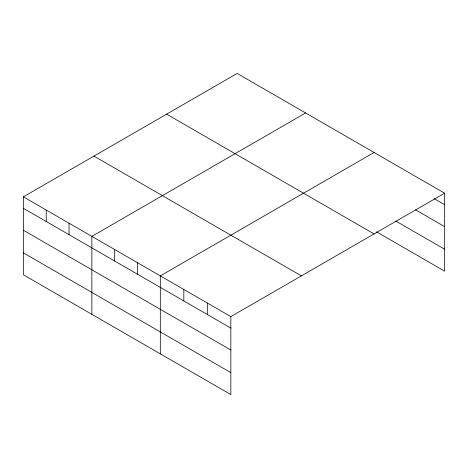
<?xml version="1.0" encoding="UTF-8"?>
<svg xmlns="http://www.w3.org/2000/svg" width="468" height="468" viewBox="0 0 468 468"><rect width="100%" height="100%" fill="white"/><g stroke="black" fill="none" stroke-linecap="round" stroke-linejoin="round"><path stroke-width="0.7" d="M23.4 196.841L230.841 316.608L230.841 394.571L23.4 274.804L23.4 196.841L237.159 73.429L444.6 193.196L444.6 271.159L376.547 231.865M305.616 112.952L91.857 236.363L91.857 314.326M374.072 152.474L160.313 275.886L160.313 353.849M230.841 316.608L444.6 193.196M434.082 198.607L444.6 204.68M415.52 209.828L444.6 226.617M395.723 221.001L444.6 249.222M166.62 114.157L374.061 233.924M93.939 156.119L301.38 275.88M23.4 208.33L230.841 328.091M23.4 230.268L230.841 350.029M23.4 252.866L230.841 372.633M207.33 303.036L207.33 314.519M183.825 289.464L183.825 300.947M137.493 262.712L137.493 274.201M114.678 249.538L114.678 261.027M69.036 223.189L69.036 234.679M46.221 210.015L46.221 221.504"/></g></svg>
